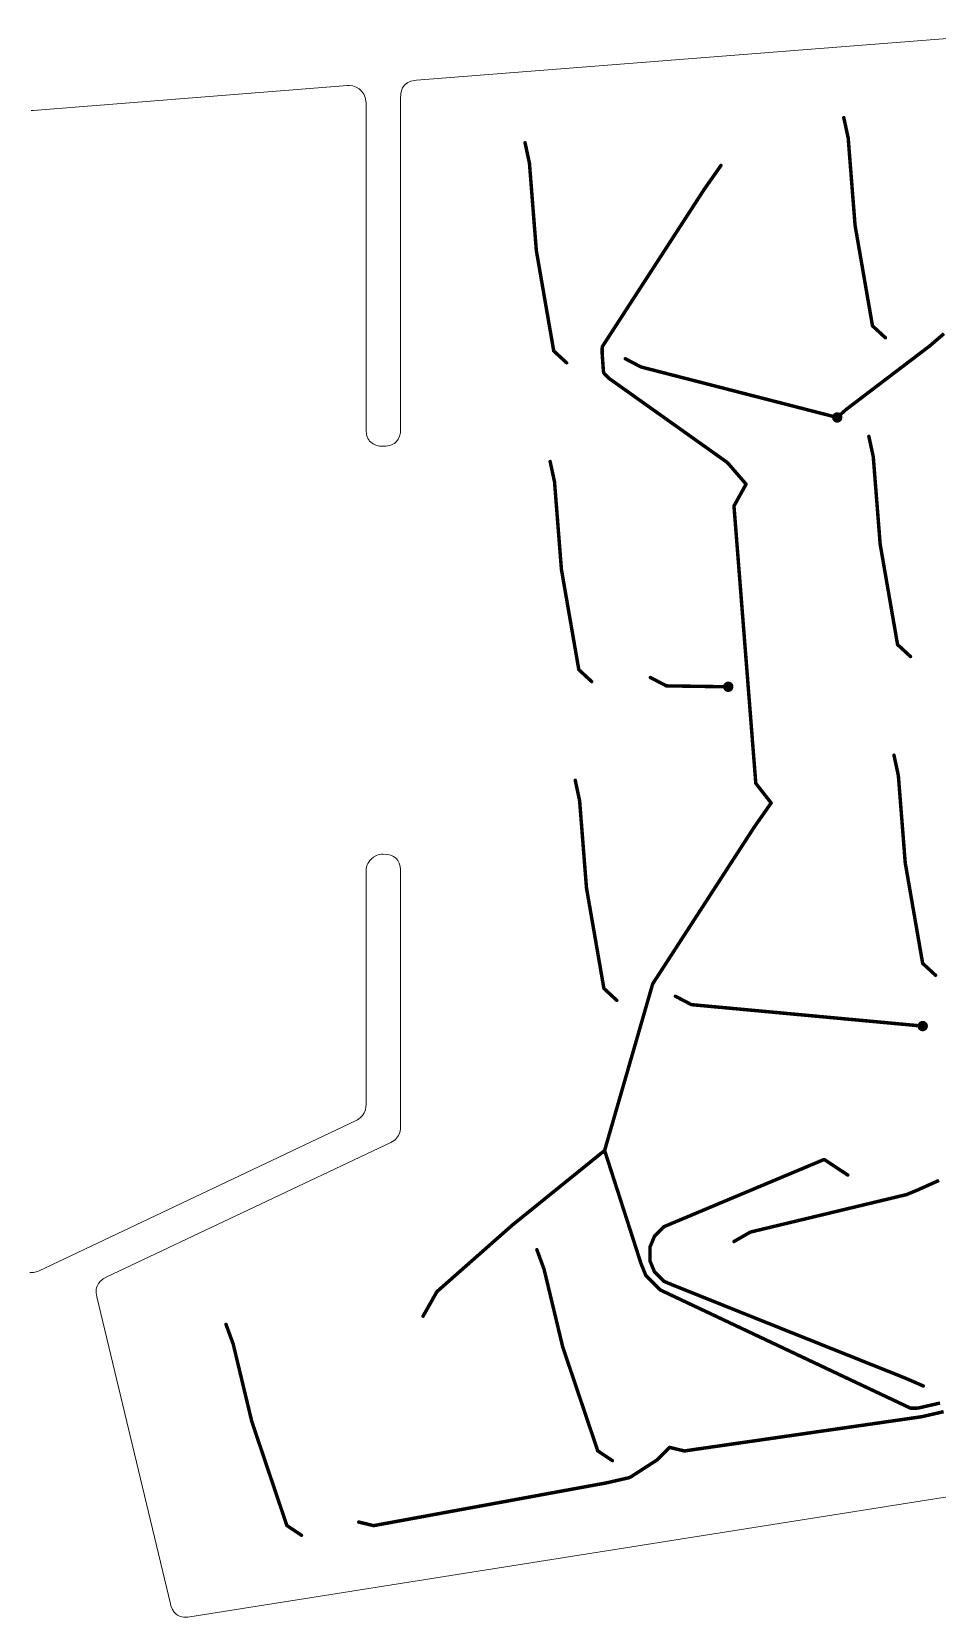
# Model space of a CAD drawing. Extents: x -174 to 104, y -43 to 63.
# Drawn here: x -35 to 17.4, y -42.8 to 48.9 of the extents above; entities that cross this region are included whole.
import ezdxf

# ---------------------------------------------------------------- set-up
doc = ezdxf.new("R2010")
doc.units = 0
doc.layers.get('0').update_dxf_attribs({"linetype": 'CONTINUOUS', "lineweight": 0})
doc.layers.add('______ _____', color=7, linetype='CONTINUOUS', lineweight=0)
doc.layers.add('B_Cu_____________', color=9, linetype='CONTINUOUS', lineweight=0)

# ---------------------------------------------------------------- blocks, each defined once
blk = doc.blocks.new('UNIT_DISC')
at = {"const_width": 0.5}
blk.add_lwpolyline([(0.25, 0, 1), (-0.25, 0, 1)], format="xyb", close=True, dxfattribs=at)

msp = doc.modelspace()

# ---------------------------------------------------------------- linework, layer by layer
at = {"layer": '______ _____'}
for points in [[(-12.7352, 46.1431), (22.8803, 48.9461)], [(-12.7352, 46.1431), (22.8803, 48.9461)], [(-13.4447, 45.8369), (-13.3848, 45.899)], [(-13.4447, 45.8369), (-13.3848, 45.899)], [(-13.3848, 45.899), (-13.2435, 46.0021)], [(-13.3848, 45.899), (-13.2435, 46.0021)], [(-13.2435, 46.0021), (-13.0686, 46.0794)], [(-13.2435, 46.0021), (-13.0686, 46.0794)], [(-13.0686, 46.0794), (-12.8532, 46.1297)], [(-13.0686, 46.0794), (-12.8532, 46.1297)], [(-12.8532, 46.1297), (-12.7352, 46.1431)], [(-12.8532, 46.1297), (-12.7352, 46.1431)], [(-34.9215, 44.3969), (-16.7351, 45.8283)], [(-34.9215, 44.3969), (-16.7351, 45.8283)], [(-16.7351, 45.8283), (-16.632, 45.8338)], [(-16.7351, 45.8283), (-16.632, 45.8338)], [(-16.632, 45.8338), (-16.4273, 45.8075)], [(-16.632, 45.8338), (-16.4273, 45.8075)], [(-16.4273, 45.8075), (-16.2324, 45.7399)], [(-16.4273, 45.8075), (-16.2324, 45.7399)], [(-16.2324, 45.7399), (-16.0554, 45.6338)], [(-16.2324, 45.7399), (-16.0554, 45.6338)], [(-16.0554, 45.6338), (-15.9038, 45.4937)], [(-16.0554, 45.6338), (-15.9038, 45.4937)], [(-15.9038, 45.4937), (-15.7842, 45.3256)], [(-15.9038, 45.4937), (-15.7842, 45.3256)], [(-15.7842, 45.3256), (-15.7015, 45.1365)], [(-15.7842, 45.3256), (-15.7015, 45.1365)], [(-15.7015, 45.1365), (-15.6592, 44.9345)], [(-15.7015, 45.1365), (-15.6592, 44.9345)], [(-13.6567, 45.1461), (-13.6517, 45.2777)], [(-13.6567, 45.1461), (-13.6517, 45.2777)], [(-13.6562, 25.9612), (-13.6567, 45.1461)], [(-13.6562, 25.9612), (-13.6567, 45.1461)], [(-13.6517, 45.2777), (-13.6367, 45.4)], [(-13.6517, 45.2777), (-13.6367, 45.4)], [(-13.6367, 45.4), (-13.6136, 45.5061)], [(-13.6367, 45.4), (-13.6136, 45.5061)], [(-13.6136, 45.5061), (-13.5818, 45.6042)], [(-13.6136, 45.5061), (-13.5818, 45.6042)], [(-13.5818, 45.6042), (-13.5434, 45.6897)], [(-13.5818, 45.6042), (-13.5434, 45.6897)], [(-13.5434, 45.6897), (-13.4971, 45.768)], [(-13.5434, 45.6897), (-13.4971, 45.768)], [(-13.4971, 45.768), (-13.4447, 45.8369)], [(-13.4971, 45.768), (-13.4447, 45.8369)], [(-35.0393, 44.3942), (-34.9607, 44.3942)], [(-35.0393, 44.3942), (-34.9607, 44.3942)], [(-34.9607, 44.3942), (-34.9215, 44.3969)], [(-34.9607, 44.3942), (-34.9215, 44.3969)], [(-15.6592, 44.9345), (-15.6566, 44.8314)], [(-15.6592, 44.9345), (-15.6566, 44.8314)], [(-15.6566, 44.8314), (-15.6562, 25.9615)], [(-15.6566, 44.8314), (-15.6562, 25.9615)], [(-15.6562, 25.9615), (-15.6511, 25.8251)], [(-15.6562, 25.9615), (-15.6511, 25.8251)], [(-15.6511, 25.8251), (-15.6361, 25.6987)], [(-15.6511, 25.8251), (-15.6361, 25.6987)], [(-15.6361, 25.6987), (-15.6131, 25.5897)], [(-15.6361, 25.6987), (-15.6131, 25.5897)], [(-13.7146, 25.5363), (-13.6695, 25.7434)], [(-13.7146, 25.5363), (-13.6695, 25.7434)], [(-13.6695, 25.7434), (-13.6562, 25.9612)], [(-13.6695, 25.7434), (-13.6562, 25.9612)], [(-15.6131, 25.5897), (-15.5814, 25.4895)], [(-15.6131, 25.5897), (-15.5814, 25.4895)], [(-15.5814, 25.4895), (-15.5435, 25.4029)], [(-15.5814, 25.4895), (-15.5435, 25.4029)], [(-15.5435, 25.4029), (-15.4978, 25.324)], [(-15.5435, 25.4029), (-15.4978, 25.324)], [(-15.4978, 25.324), (-15.4464, 25.2552)], [(-15.4978, 25.324), (-15.4464, 25.2552)], [(-15.4464, 25.2552), (-15.3877, 25.1937)], [(-15.4464, 25.2552), (-15.3877, 25.1937)], [(-15.3877, 25.1937), (-15.2503, 25.0932)], [(-15.3877, 25.1937), (-15.2503, 25.0932)], [(-15.2503, 25.0932), (-15.0813, 25.02)], [(-15.2503, 25.0932), (-15.0813, 25.02)], [(-15.0813, 25.02), (-14.8741, 24.9749)], [(-15.0813, 25.02), (-14.8741, 24.9749)], [(-14.8741, 24.9749), (-14.6561, 24.9615)], [(-14.8741, 24.9749), (-14.6561, 24.9615)], [(-14.6561, 24.9615), (-14.5197, 24.9665)], [(-14.6561, 24.9615), (-14.5197, 24.9665)], [(-14.5197, 24.9665), (-14.3933, 24.9815)], [(-14.5197, 24.9665), (-14.3933, 24.9815)], [(-14.3933, 24.9815), (-14.2844, 25.0045)], [(-14.3933, 24.9815), (-14.2844, 25.0045)], [(-14.2844, 25.0045), (-14.1841, 25.0362)], [(-14.2844, 25.0045), (-14.1841, 25.0362)], [(-14.1841, 25.0362), (-14.0975, 25.0742)], [(-14.1841, 25.0362), (-14.0975, 25.0742)], [(-14.0975, 25.0742), (-14.0186, 25.1199)], [(-14.0975, 25.0742), (-14.0186, 25.1199)], [(-14.0186, 25.1199), (-13.9498, 25.1713)], [(-14.0186, 25.1199), (-13.9498, 25.1713)], [(-13.9498, 25.1713), (-13.8883, 25.2299)], [(-13.9498, 25.1713), (-13.8883, 25.2299)], [(-13.8883, 25.2299), (-13.7878, 25.3673)], [(-13.8883, 25.2299), (-13.7878, 25.3673)], [(-13.7878, 25.3673), (-13.7146, 25.5363)], [(-13.7878, 25.3673), (-13.7146, 25.5363)], [(-15.4343, 0.9903), (-15.4959, 0.9076)], [(-15.4343, 0.9903), (-15.4959, 0.9076)], [(-15.3628, 1.0689), (-15.4343, 0.9903)], [(-15.3628, 1.0689), (-15.4343, 0.9903)], [(-15.2189, 1.19), (-15.3628, 1.0689)], [(-15.2189, 1.19), (-15.3628, 1.0689)], [(-15.0498, 1.2842), (-15.2189, 1.19)], [(-15.0498, 1.2842), (-15.2189, 1.19)], [(-14.9587, 1.3176), (-15.0498, 1.2842)], [(-14.9587, 1.3176), (-15.0498, 1.2842)], [(-14.8636, 1.3417), (-14.9587, 1.3176)], [(-14.8636, 1.3417), (-14.9587, 1.3176)], [(-14.7616, 1.3567), (-14.8636, 1.3417)], [(-14.7616, 1.3567), (-14.8636, 1.3417)], [(-14.6554, 1.3616), (-14.7616, 1.3567)], [(-14.6554, 1.3616), (-14.7616, 1.3567)], [(-14.4379, 1.3483), (-14.6554, 1.3616)], [(-14.4379, 1.3483), (-14.6554, 1.3616)], [(-14.2306, 1.3032), (-14.4379, 1.3483)], [(-14.2306, 1.3032), (-14.4379, 1.3483)], [(-14.0617, 1.2301), (-14.2306, 1.3032)], [(-14.0617, 1.2301), (-14.2306, 1.3032)], [(-13.9242, 1.1296), (-14.0617, 1.2301)], [(-13.9242, 1.1296), (-14.0617, 1.2301)], [(-13.8656, 1.0681), (-13.9242, 1.1296)], [(-13.8656, 1.0681), (-13.9242, 1.1296)], [(-13.8142, 0.9994), (-13.8656, 1.0681)], [(-13.8142, 0.9994), (-13.8656, 1.0681)], [(-13.7685, 0.9206), (-13.8142, 0.9994)], [(-13.7685, 0.9206), (-13.8142, 0.9994)], [(-13.7305, 0.8339), (-13.7685, 0.9206)], [(-13.7305, 0.8339), (-13.7685, 0.9206)], [(-15.6558, 0.3616), (-15.6561, -13.1497)], [(-15.6558, 0.3616), (-15.6561, -13.1497)], [(-15.6398, 0.549), (-15.6558, 0.3616)], [(-15.6398, 0.549), (-15.6558, 0.3616)], [(-15.5868, 0.7352), (-15.6398, 0.549)], [(-15.5868, 0.7352), (-15.6398, 0.549)], [(-15.5461, 0.8233), (-15.5868, 0.7352)], [(-15.5461, 0.8233), (-15.5868, 0.7352)], [(-15.4959, 0.9076), (-15.5461, 0.8233)], [(-15.4959, 0.9076), (-15.5461, 0.8233)], [(-13.6988, 0.7337), (-13.7305, 0.8339)], [(-13.6988, 0.7337), (-13.7305, 0.8339)], [(-13.6758, 0.6249), (-13.6988, 0.7337)], [(-13.6758, 0.6249), (-13.6988, 0.7337)], [(-13.6608, 0.4985), (-13.6758, 0.6249)], [(-13.6608, 0.4985), (-13.6758, 0.6249)], [(-13.6558, 0.3621), (-13.6608, 0.4985)], [(-13.6558, 0.3621), (-13.6608, 0.4985)], [(-13.6554, -14.4148), (-13.6558, 0.3621)], [(-13.6554, -14.4148), (-13.6558, 0.3621)], [(-15.7626, -13.6037), (-15.8632, -13.7627)], [(-15.7626, -13.6037), (-15.8632, -13.7627)], [(-15.6935, -13.4287), (-15.7626, -13.6037)], [(-15.6935, -13.4287), (-15.7626, -13.6037)], [(-15.6583, -13.2438), (-15.6935, -13.4287)], [(-15.6583, -13.2438), (-15.6935, -13.4287)], [(-15.6561, -13.1497), (-15.6583, -13.2438)], [(-15.6561, -13.1497), (-15.6583, -13.2438)], [(-16.228, -14.0533), (-34.5718, -22.7443)], [(-16.228, -14.0533), (-34.5718, -22.7443)], [(-16.1439, -14.0111), (-16.228, -14.0533)], [(-16.1439, -14.0111), (-16.228, -14.0533)], [(-15.9918, -13.9002), (-16.1439, -14.0111)], [(-15.9918, -13.9002), (-16.1439, -14.0111)], [(-15.8632, -13.7627), (-15.9918, -13.9002)], [(-15.8632, -13.7627), (-15.9918, -13.9002)], [(-13.7033, -14.7509), (-13.6629, -14.5551)], [(-13.7033, -14.7509), (-13.6629, -14.5551)], [(-13.6629, -14.5551), (-13.6554, -14.4148)], [(-13.6629, -14.5551), (-13.6554, -14.4148)], [(-30.6923, -23.1194), (-14.2272, -15.3185)], [(-30.6923, -23.1194), (-14.2272, -15.3185)], [(-14.2272, -15.3185), (-14.1252, -15.2647)], [(-14.2272, -15.3185), (-14.1252, -15.2647)], [(-14.1252, -15.2647), (-14.0333, -15.2045)], [(-14.1252, -15.2647), (-14.0333, -15.2045)], [(-14.0333, -15.2045), (-13.955, -15.1413)], [(-14.0333, -15.2045), (-13.955, -15.1413)], [(-13.955, -15.1413), (-13.8857, -15.0723)], [(-13.955, -15.1413), (-13.8857, -15.0723)], [(-13.8857, -15.0723), (-13.8271, -14.9998)], [(-13.8857, -15.0723), (-13.8271, -14.9998)], [(-13.8271, -14.9998), (-13.7772, -14.9218)], [(-13.8271, -14.9998), (-13.7772, -14.9218)], [(-13.7772, -14.9218), (-13.7033, -14.7509)], [(-13.7772, -14.9218), (-13.7033, -14.7509)], [(-34.8893, -22.8377), (-35.1107, -22.8377)], [(-34.8893, -22.8377), (-35.1107, -22.8377)], [(-34.6732, -22.7891), (-34.8893, -22.8377)], [(-34.6732, -22.7891), (-34.8893, -22.8377)], [(-34.5718, -22.7443), (-34.6732, -22.7891)], [(-34.5718, -22.7443), (-34.6732, -22.7891)], [(-31.2747, -23.9121), (-31.2657, -23.812)], [(-31.2747, -23.9121), (-31.2657, -23.812)], [(-31.2657, -23.812), (-31.2473, -23.7208)], [(-31.2657, -23.812), (-31.2473, -23.7208)], [(-31.2473, -23.7208), (-31.2196, -23.6341)], [(-31.2473, -23.7208), (-31.2196, -23.6341)], [(-31.2196, -23.6341), (-31.1833, -23.5536)], [(-31.2196, -23.6341), (-31.1833, -23.5536)], [(-31.1833, -23.5536), (-31.1379, -23.4775)], [(-31.1833, -23.5536), (-31.1379, -23.4775)], [(-31.1379, -23.4775), (-31.0195, -23.3377)], [(-31.1379, -23.4775), (-31.0195, -23.3377)], [(-31.0195, -23.3377), (-30.8598, -23.2122)], [(-31.0195, -23.3377), (-30.8598, -23.2122)], [(-30.8598, -23.2122), (-30.6923, -23.1194)], [(-30.8598, -23.2122), (-30.6923, -23.1194)], [(-31.2734, -24.0171), (-31.2747, -23.9121)], [(-31.2734, -24.0171), (-31.2747, -23.9121)], [(-31.2608, -24.1341), (-31.2734, -24.0171)], [(-31.2608, -24.1341), (-31.2734, -24.0171)], [(-31.2365, -24.2565), (-31.2608, -24.1341)], [(-31.2365, -24.2565), (-31.2608, -24.1341)], [(-26.9729, -42.0156), (-31.2365, -24.2565)], [(-26.9729, -42.0156), (-31.2365, -24.2565)], [(40.5109, -32.2602), (-25.8441, -42.7698)], [(40.5109, -32.2602), (-25.8441, -42.7698)], [(-26.9413, -42.13), (-26.9729, -42.0156)], [(-26.9413, -42.13), (-26.9729, -42.0156)], [(-26.8579, -42.3349), (-26.9413, -42.13)], [(-26.8579, -42.3349), (-26.9413, -42.13)], [(-26.7543, -42.4956), (-26.8579, -42.3349)], [(-26.7543, -42.4956), (-26.8579, -42.3349)], [(-26.6303, -42.619), (-26.7543, -42.4956)], [(-26.6303, -42.619), (-26.7543, -42.4956)], [(-26.5596, -42.6684), (-26.6303, -42.619)], [(-26.5596, -42.6684), (-26.6303, -42.619)], [(-26.4833, -42.7094), (-26.5596, -42.6684)], [(-26.4833, -42.7094), (-26.5596, -42.6684)], [(-26.3988, -42.7429), (-26.4833, -42.7094)], [(-26.3988, -42.7429), (-26.4833, -42.7094)], [(-26.3083, -42.7674), (-26.3988, -42.7429)], [(-26.3083, -42.7674), (-26.3988, -42.7429)], [(-26.2065, -42.7836), (-26.3083, -42.7674)], [(-26.2065, -42.7836), (-26.3083, -42.7674)], [(-26.098, -42.7898), (-26.2065, -42.7836)], [(-26.098, -42.7898), (-26.2065, -42.7836)], [(-25.9748, -42.7855), (-26.098, -42.7898)], [(-25.9748, -42.7855), (-26.098, -42.7898)], [(-25.8441, -42.7698), (-25.9748, -42.7855)], [(-25.8441, -42.7698), (-25.9748, -42.7855)]]:
    msp.add_lwpolyline(points, dxfattribs=at)
at = {"layer": 'B_Cu_____________', "const_width": 0.2}
for points in [[(12.2412, 42.7914), (11.9866, 43.976)], [(-6.2014, 41.3399), (-6.4564, 42.5245)], [(12.2491, 42.6917), (12.2412, 42.7914)], [(12.6395, 37.7388), (12.2491, 42.6917)], [(-6.1935, 41.2402), (-6.2014, 41.3399)], [(-5.8034, 36.2873), (-6.1935, 41.2402)], [(4.8817, 41.21), (3.9465, 39.8778)], [(3.9422, 39.8734), (-1.9305, 30.8098)], [(3.9465, 39.8778), (3.9422, 39.8734)], [(13.6453, 31.938), (12.6395, 37.7388)], [(-4.7977, 30.4865), (-5.8034, 36.2873)], [(13.6453, 31.9313), (13.6453, 31.938)], [(14.3933, 31.2404), (13.6453, 31.9313)], [(17.7851, 31.4776), (16.977, 30.7828)], [(-4.7977, 30.4798), (-4.7977, 30.4865)], [(-4.0497, 29.7889), (-4.7977, 30.4798)], [(-1.9791, 30.7248), (-1.9916, 30.6277)], [(-1.9916, 30.6277), (-1.9916, 30.2963)], [(-1.9916, 30.2963), (-1.9288, 29.3986)], [(-1.9305, 30.8098), (-1.9791, 30.7248)], [(16.9671, 30.773), (12.1789, 27.1329)], [(16.977, 30.7828), (16.9671, 30.773)], [(-1.9288, 29.3986), (-1.9218, 29.2988)], [(-1.9218, 29.2988), (-1.9089, 29.2515)], [(-0.6579, 30.0261), (0.2695, 29.5416)], [(0.2695, 29.5416), (0.2834, 29.5416)], [(0.2834, 29.5416), (11.6083, 26.6283)], [(-1.9089, 29.2515), (-1.896, 29.2043)], [(-1.896, 29.2043), (-1.836, 29.1269)], [(-1.836, 29.1269), (-1.6017, 28.8926)], [(-1.6017, 28.8926), (5.239, 24.0279)], [(12.1019, 27.0723), (11.6083, 26.6283)], [(12.1789, 27.1329), (12.1019, 27.0723)], [(13.6927, 24.3485), (13.4381, 25.5331)], [(-4.7499, 22.897), (-5.0049, 24.0816)], [(5.239, 24.0279), (5.2868, 23.9802)], [(5.2868, 23.9802), (6.3332, 22.7671)], [(13.7006, 24.2488), (13.6927, 24.3485)], [(14.091, 19.2959), (13.7006, 24.2488)], [(-4.742, 22.7973), (-4.7499, 22.897)], [(-4.3519, 17.8444), (-4.742, 22.7973)], [(5.6322, 21.5072), (6.3332, 22.7671)], [(5.6401, 21.4075), (5.6322, 21.5072)], [(6.8851, 5.5918), (5.6401, 21.4075)], [(15.0968, 13.495), (14.091, 19.2959)], [(-3.3462, 12.0435), (-4.3519, 17.8444)], [(15.0968, 13.4883), (15.0968, 13.495)], [(15.8448, 12.7974), (15.0968, 13.4883)], [(-3.3462, 12.0368), (-3.3462, 12.0435)], [(-2.5982, 11.3459), (-3.3462, 12.0368)], [(0.7936, 11.5831), (1.721, 11.0986)], [(1.721, 11.0986), (5.3017, 11.0461)], [(15.1442, 5.9055), (14.8896, 7.0901)], [(-3.2984, 4.454), (-3.5534, 5.6386)], [(6.8877, 5.5585), (6.8851, 5.5918)], [(6.8956, 5.4588), (6.8877, 5.5585)], [(7.7847, 4.3241), (6.8956, 5.4588)], [(15.1521, 5.8058), (15.1442, 5.9055)], [(15.5425, 0.8529), (15.1521, 5.8058)], [(-3.2905, 4.3543), (-3.2984, 4.454)], [(-2.9004, -0.5986), (-3.2905, 4.3543)], [(7.7847, 4.3241), (6.8495, 2.9919)], [(6.8452, 2.9875), (0.9725, -6.0761)], [(6.8495, 2.9919), (6.8452, 2.9875)], [(16.5483, -4.9479), (15.5425, 0.8529)], [(-1.8947, -6.3994), (-2.9004, -0.5986)], [(16.5483, -4.9546), (16.5483, -4.9479)], [(17.2963, -5.6455), (16.5483, -4.9546)], [(-1.8947, -6.4061), (-1.8947, -6.3994)], [(-1.1467, -7.097), (-1.8947, -6.4061)], [(0.9239, -6.1611), (-1.8521, -15.7824)], [(0.9725, -6.0761), (0.9239, -6.1611)], [(2.2451, -6.8598), (3.1725, -7.3442)], [(3.1725, -7.3442), (16.5528, -8.5844)], [(-7.2042, -20.1102), (-1.8521, -15.7824)], [(0.2685, -22.3693), (-1.8521, -15.7824)], [(1.5861, -20.1884), (10.8308, -16.3094)], [(10.8308, -16.3094), (10.8668, -16.3094)], [(10.8668, -16.3094), (12.2181, -17.2055)], [(16.2654, -18.0659), (17.4966, -17.5127)], [(6.6802, -20.479), (15.6222, -18.3323)], [(15.6222, -18.3323), (15.8521, -18.2371)], [(15.8521, -18.2371), (16.2654, -18.0659)], [(-11.5411, -23.9387), (-7.2042, -20.1102)], [(1.0938, -20.6807), (1.5861, -20.1884)], [(0.7783, -21.359), (1.0349, -20.7396)], [(1.0349, -20.7396), (1.0938, -20.6807)], [(5.6333, -21.0488), (6.583, -20.5023)], [(6.583, -20.5023), (6.6802, -20.479)], [(-5.3539, -22.6594), (-5.7708, -21.5242)], [(0.7685, -21.3828), (0.7783, -21.359)], [(0.7685, -22.079), (0.7685, -21.3828)], [(0.7685, -22.1622), (0.7685, -22.079)], [(-5.3306, -22.7566), (-5.3539, -22.6594)], [(-4.2795, -27.1361), (-5.3306, -22.7566)], [(0.5349, -23.0125), (0.2685, -22.3693)], [(1.0272, -23.5048), (0.5349, -23.0125)], [(1.0349, -22.8054), (0.7685, -22.1622)], [(1.5272, -23.2977), (1.0349, -22.8054)], [(-11.5583, -23.9557), (-11.5411, -23.9387)], [(1.379, -23.8566), (1.0272, -23.5048)], [(15.768, -30.654), (1.379, -23.8566)], [(1.5861, -23.3566), (1.5272, -23.2977)], [(2.2055, -23.6132), (1.5861, -23.3566)], [(2.2293, -23.623), (2.2055, -23.6132)], [(15.61, -28.9796), (2.2293, -23.623)], [(-12.3555, -25.3676), (-11.5583, -23.9557)], [(-23.3427, -26.9782), (-23.7596, -25.843)], [(-23.3194, -27.0754), (-23.3427, -26.9782)], [(-22.2683, -31.4549), (-23.3194, -27.0754)], [(-2.2493, -33.1599), (-4.2795, -27.1361)], [(15.6115, -28.9796), (15.61, -28.9796)], [(16.5875, -29.4078), (15.6115, -28.9796)], [(16.4959, -31.1858), (2.8794, -33.1487)], [(15.8595, -30.6887), (15.768, -30.654)], [(16.1909, -30.6887), (15.8595, -30.6887)], [(16.2888, -30.6858), (16.1909, -30.6887)], [(17.5555, -30.3933), (16.2888, -30.6858)], [(17.7626, -30.8933), (16.4959, -31.1858)], [(-20.2382, -37.4787), (-22.2683, -31.4549)], [(1.9115, -32.9617), (1.1662, -33.6962)], [(2.782, -33.1712), (1.9115, -32.9617)], [(-2.2482, -33.1611), (-2.2493, -33.1599)], [(-1.4013, -33.7265), (-2.2482, -33.1611)], [(1.165, -33.6973), (-0.3441, -34.6717)], [(1.1662, -33.6962), (1.165, -33.6973)], [(2.8794, -33.1487), (2.782, -33.1712)], [(-0.5307, -34.7345), (-1.7, -35.0045)], [(-0.4333, -34.712), (-0.5307, -34.7345)], [(-0.3441, -34.6717), (-0.4333, -34.712)], [(-1.7, -35.0045), (-15.1095, -37.4675)], [(-20.2371, -37.4799), (-20.2382, -37.4787)], [(-19.3902, -38.0453), (-20.2371, -37.4799)], [(-15.2069, -37.49), (-16.0774, -37.2805)], [(-15.1095, -37.4675), (-15.2069, -37.49)]]:
    msp.add_lwpolyline(points, dxfattribs=at)

# ---------------------------------------------------------------- block references
at = {"layer": '______ _____', "xscale": 0.0001, "yscale": 0.0001}
for p in [(-13.3848, 45.899), (-13.3848, 45.899), (-13.3848, 45.899), (-13.2435, 46.0021), (-13.2435, 46.0021), (-13.2435, 46.0021), (-13.0686, 46.0794), (-13.0686, 46.0794), (-13.0686, 46.0794), (-12.8532, 46.1297), (-12.8532, 46.1297), (-12.8532, 46.1297), (-12.7352, 46.1431), (-12.7352, 46.1431), (-12.7352, 46.1431), (-16.7351, 45.8283), (-16.7351, 45.8283), (-16.7351, 45.8283), (-16.632, 45.8338), (-16.632, 45.8338), (-16.632, 45.8338), (-16.4273, 45.8075), (-16.4273, 45.8075), (-16.4273, 45.8075), (-16.2324, 45.7399), (-16.2324, 45.7399), (-16.2324, 45.7399), (-16.0554, 45.6338), (-16.0554, 45.6338), (-16.0554, 45.6338), (-15.9038, 45.4937), (-15.9038, 45.4937), (-15.9038, 45.4937), (-15.7842, 45.3256), (-15.7842, 45.3256), (-15.7842, 45.3256), (-15.7015, 45.1365), (-15.7015, 45.1365), (-15.7015, 45.1365), (-13.6567, 45.1461), (-13.6567, 45.1461), (-13.6567, 45.1461), (-13.6517, 45.2777), (-13.6517, 45.2777), (-13.6517, 45.2777), (-13.6367, 45.4), (-13.6367, 45.4), (-13.6367, 45.4), (-13.6136, 45.5061), (-13.6136, 45.5061), (-13.6136, 45.5061), (-13.5818, 45.6042), (-13.5818, 45.6042), (-13.5818, 45.6042), (-13.5434, 45.6897), (-13.5434, 45.6897), (-13.5434, 45.6897), (-13.4971, 45.768), (-13.4971, 45.768), (-13.4971, 45.768), (-13.4447, 45.8369), (-13.4447, 45.8369), (-13.4447, 45.8369), (-34.9607, 44.3942), (-34.9607, 44.3942), (-34.9607, 44.3942), (-34.9215, 44.3969), (-34.9215, 44.3969), (-34.9215, 44.3969), (-15.6592, 44.9345), (-15.6592, 44.9345), (-15.6592, 44.9345), (-15.6566, 44.8314), (-15.6566, 44.8314), (-15.6566, 44.8314), (-15.6562, 25.9615), (-15.6562, 25.9615), (-15.6562, 25.9615), (-15.6511, 25.8251), (-15.6511, 25.8251), (-15.6511, 25.8251), (-15.6361, 25.6987), (-15.6361, 25.6987), (-15.6361, 25.6987), (-13.6695, 25.7434), (-13.6695, 25.7434), (-13.6695, 25.7434), (-13.6562, 25.9612), (-13.6562, 25.9612), (-13.6562, 25.9612), (-15.6131, 25.5897), (-15.6131, 25.5897), (-15.6131, 25.5897), (-15.5814, 25.4895), (-15.5814, 25.4895), (-15.5814, 25.4895), (-15.5435, 25.4029), (-15.5435, 25.4029), (-15.5435, 25.4029), (-15.4978, 25.324), (-15.4978, 25.324), (-15.4978, 25.324), (-15.4464, 25.2552), (-15.4464, 25.2552), (-15.4464, 25.2552), (-15.3877, 25.1937), (-15.3877, 25.1937), (-15.3877, 25.1937), (-15.2503, 25.0932), (-15.2503, 25.0932), (-15.2503, 25.0932), (-15.0813, 25.02), (-15.0813, 25.02), (-15.0813, 25.02), (-14.8741, 24.9749), (-14.8741, 24.9749), (-14.8741, 24.9749), (-14.6561, 24.9615), (-14.6561, 24.9615), (-14.6561, 24.9615), (-14.5197, 24.9665), (-14.5197, 24.9665), (-14.5197, 24.9665), (-14.3933, 24.9815), (-14.3933, 24.9815), (-14.3933, 24.9815), (-14.2844, 25.0045), (-14.2844, 25.0045), (-14.2844, 25.0045), (-14.1841, 25.0362), (-14.1841, 25.0362), (-14.1841, 25.0362), (-14.0975, 25.0742), (-14.0975, 25.0742), (-14.0975, 25.0742), (-14.0186, 25.1199), (-14.0186, 25.1199), (-14.0186, 25.1199), (-13.9498, 25.1713), (-13.9498, 25.1713), (-13.9498, 25.1713), (-13.8883, 25.2299), (-13.8883, 25.2299), (-13.8883, 25.2299), (-13.7878, 25.3673), (-13.7878, 25.3673), (-13.7878, 25.3673), (-13.7146, 25.5363), (-13.7146, 25.5363), (-13.7146, 25.5363), (-15.4343, 0.9903), (-15.4343, 0.9903), (-15.4343, 0.9903), (-15.3628, 1.0689), (-15.3628, 1.0689), (-15.3628, 1.0689), (-15.2189, 1.19), (-15.2189, 1.19), (-15.2189, 1.19), (-15.0498, 1.2842), (-15.0498, 1.2842), (-15.0498, 1.2842), (-14.9587, 1.3176), (-14.9587, 1.3176), (-14.9587, 1.3176), (-14.8636, 1.3417), (-14.8636, 1.3417), (-14.8636, 1.3417), (-14.7616, 1.3567), (-14.7616, 1.3567), (-14.7616, 1.3567), (-14.6554, 1.3616), (-14.6554, 1.3616), (-14.6554, 1.3616), (-14.4379, 1.3483), (-14.4379, 1.3483), (-14.4379, 1.3483), (-14.2306, 1.3032), (-14.2306, 1.3032), (-14.2306, 1.3032), (-14.0617, 1.2301), (-14.0617, 1.2301), (-14.0617, 1.2301), (-13.9242, 1.1296), (-13.9242, 1.1296), (-13.9242, 1.1296), (-13.8656, 1.0681), (-13.8656, 1.0681), (-13.8656, 1.0681), (-13.8142, 0.9994), (-13.8142, 0.9994), (-13.8142, 0.9994), (-13.7685, 0.9206), (-13.7685, 0.9206), (-13.7685, 0.9206), (-15.6558, 0.3616), (-15.6558, 0.3616), (-15.6558, 0.3616), (-15.6398, 0.549), (-15.6398, 0.549), (-15.6398, 0.549), (-15.5868, 0.7352), (-15.5868, 0.7352), (-15.5868, 0.7352), (-15.5461, 0.8233), (-15.5461, 0.8233), (-15.5461, 0.8233), (-15.4959, 0.9076), (-15.4959, 0.9076), (-15.4959, 0.9076), (-13.7305, 0.8339), (-13.7305, 0.8339), (-13.7305, 0.8339), (-13.6988, 0.7337), (-13.6988, 0.7337), (-13.6988, 0.7337), (-13.6758, 0.6249), (-13.6758, 0.6249), (-13.6758, 0.6249), (-13.6608, 0.4985), (-13.6608, 0.4985), (-13.6608, 0.4985), (-13.6558, 0.3621), (-13.6558, 0.3621), (-13.6558, 0.3621), (-15.7626, -13.6037), (-15.7626, -13.6037), (-15.7626, -13.6037), (-15.6935, -13.4287), (-15.6935, -13.4287), (-15.6935, -13.4287), (-15.6583, -13.2438), (-15.6583, -13.2438), (-15.6583, -13.2438), (-15.6561, -13.1497), (-15.6561, -13.1497), (-15.6561, -13.1497), (-16.228, -14.0533), (-16.228, -14.0533), (-16.228, -14.0533), (-16.1439, -14.0111), (-16.1439, -14.0111), (-16.1439, -14.0111), (-15.9918, -13.9002), (-15.9918, -13.9002), (-15.9918, -13.9002), (-15.8632, -13.7627), (-15.8632, -13.7627), (-15.8632, -13.7627), (-13.6629, -14.5551), (-13.6629, -14.5551), (-13.6629, -14.5551), (-13.6554, -14.4148), (-13.6554, -14.4148), (-13.6554, -14.4148), (-14.2272, -15.3185), (-14.2272, -15.3185), (-14.2272, -15.3185), (-14.1252, -15.2647), (-14.1252, -15.2647), (-14.1252, -15.2647), (-14.0333, -15.2045), (-14.0333, -15.2045), (-14.0333, -15.2045), (-13.955, -15.1413), (-13.955, -15.1413), (-13.955, -15.1413), (-13.8857, -15.0723), (-13.8857, -15.0723), (-13.8857, -15.0723), (-13.8271, -14.9998), (-13.8271, -14.9998), (-13.8271, -14.9998), (-13.7772, -14.9218), (-13.7772, -14.9218), (-13.7772, -14.9218), (-13.7033, -14.7509), (-13.7033, -14.7509), (-13.7033, -14.7509), (-34.8893, -22.8377), (-34.8893, -22.8377), (-34.8893, -22.8377), (-34.6732, -22.7891), (-34.6732, -22.7891), (-34.6732, -22.7891), (-34.5718, -22.7443), (-34.5718, -22.7443), (-34.5718, -22.7443), (-31.2657, -23.812), (-31.2657, -23.812), (-31.2657, -23.812), (-31.2473, -23.7208), (-31.2473, -23.7208), (-31.2473, -23.7208), (-31.2196, -23.6341), (-31.2196, -23.6341), (-31.2196, -23.6341), (-31.1833, -23.5536), (-31.1833, -23.5536), (-31.1833, -23.5536), (-31.1379, -23.4775), (-31.1379, -23.4775), (-31.1379, -23.4775), (-31.0195, -23.3377), (-31.0195, -23.3377), (-31.0195, -23.3377), (-30.8598, -23.2122), (-30.8598, -23.2122), (-30.8598, -23.2122), (-30.6923, -23.1194), (-30.6923, -23.1194), (-30.6923, -23.1194), (-31.2747, -23.9121), (-31.2747, -23.9121), (-31.2747, -23.9121), (-31.2734, -24.0171), (-31.2734, -24.0171), (-31.2734, -24.0171), (-31.2608, -24.1341), (-31.2608, -24.1341), (-31.2608, -24.1341), (-31.2365, -24.2565), (-31.2365, -24.2565), (-31.2365, -24.2565), (-26.9729, -42.0156), (-26.9729, -42.0156), (-26.9729, -42.0156), (-26.9413, -42.13), (-26.9413, -42.13), (-26.9413, -42.13), (-26.8579, -42.3349), (-26.8579, -42.3349), (-26.8579, -42.3349), (-26.7543, -42.4956), (-26.7543, -42.4956), (-26.7543, -42.4956), (-26.6303, -42.619), (-26.6303, -42.619), (-26.6303, -42.619), (-26.5596, -42.6684), (-26.5596, -42.6684), (-26.5596, -42.6684), (-26.4833, -42.7094), (-26.4833, -42.7094), (-26.4833, -42.7094), (-26.3988, -42.7429), (-26.3988, -42.7429), (-26.3988, -42.7429), (-26.3083, -42.7674), (-26.3083, -42.7674), (-26.3083, -42.7674), (-26.2065, -42.7836), (-26.2065, -42.7836), (-26.2065, -42.7836), (-26.098, -42.7898), (-26.098, -42.7898), (-26.098, -42.7898), (-25.9748, -42.7855), (-25.9748, -42.7855), (-25.9748, -42.7855), (-25.8441, -42.7698), (-25.8441, -42.7698), (-25.8441, -42.7698)]:
    msp.add_blockref('UNIT_DISC', p, dxfattribs=at)
at = {"layer": 'B_Cu_____________'}
for p, xscale, yscale in [((11.9866, 43.976), 0.2, 0.2), ((-6.4564, 42.5245), 0.2, 0.2), ((12.2412, 42.7914), 0.2, 0.2), ((12.2412, 42.7914), 0.2, 0.2), ((12.2491, 42.6917), 0.2, 0.2), ((12.2491, 42.6917), 0.2, 0.2), ((-6.2014, 41.3399), 0.2, 0.2), ((-6.2014, 41.3399), 0.2, 0.2), ((-6.1935, 41.2402), 0.2, 0.2), ((-6.1935, 41.2402), 0.2, 0.2), ((4.8817, 41.21), 0.2, 0.2), ((3.9422, 39.8734), 0.2, 0.2), ((3.9422, 39.8734), 0.2, 0.2), ((3.9465, 39.8778), 0.2, 0.2), ((3.9465, 39.8778), 0.2, 0.2), ((12.6395, 37.7388), 0.2, 0.2), ((12.6395, 37.7388), 0.2, 0.2), ((-5.8034, 36.2873), 0.2, 0.2), ((-5.8034, 36.2873), 0.2, 0.2), ((13.6453, 31.938), 0.2, 0.2), ((13.6453, 31.938), 0.2, 0.2), ((13.6453, 31.9313), 0.2, 0.2), ((13.6453, 31.9313), 0.2, 0.2), ((14.3933, 31.2404), 0.2, 0.2), ((-4.7977, 30.4865), 0.2, 0.2), ((-4.7977, 30.4865), 0.2, 0.2), ((-4.7977, 30.4798), 0.2, 0.2), ((-4.7977, 30.4798), 0.2, 0.2), ((-1.9916, 30.6277), 0.2, 0.2), ((-1.9916, 30.6277), 0.2, 0.2), ((-1.9916, 30.2963), 0.2, 0.2), ((-1.9916, 30.2963), 0.2, 0.2), ((-1.9791, 30.7248), 0.2, 0.2), ((-1.9791, 30.7248), 0.2, 0.2), ((-1.9305, 30.8098), 0.2, 0.2), ((-1.9305, 30.8098), 0.2, 0.2), ((16.9671, 30.773), 0.2, 0.2), ((16.9671, 30.773), 0.2, 0.2), ((16.977, 30.7828), 0.2, 0.2), ((16.977, 30.7828), 0.2, 0.2), ((-4.0497, 29.7889), 0.2, 0.2), ((-1.9288, 29.3986), 0.2, 0.2), ((-1.9288, 29.3986), 0.2, 0.2), ((-1.9218, 29.2988), 0.2, 0.2), ((-1.9218, 29.2988), 0.2, 0.2), ((-0.6579, 30.0261), 0.2, 0.2), ((0.2695, 29.5416), 0.2, 0.2), ((0.2695, 29.5416), 0.2, 0.2), ((0.2834, 29.5416), 0.2, 0.2), ((0.2834, 29.5416), 0.2, 0.2), ((-1.9089, 29.2515), 0.2, 0.2), ((-1.9089, 29.2515), 0.2, 0.2), ((-1.896, 29.2043), 0.2, 0.2), ((-1.896, 29.2043), 0.2, 0.2), ((-1.836, 29.1269), 0.2, 0.2), ((-1.836, 29.1269), 0.2, 0.2), ((-1.6017, 28.8926), 0.2, 0.2), ((-1.6017, 28.8926), 0.2, 0.2), ((11.6083, 26.6283), 0.6, 0.6), ((11.6083, 26.6283), 0.2, 0.2), ((11.6083, 26.6283), 0.2, 0.2), ((12.1019, 27.0723), 0.2, 0.2), ((12.1019, 27.0723), 0.2, 0.2), ((12.1789, 27.1329), 0.2, 0.2), ((12.1789, 27.1329), 0.2, 0.2), ((13.4381, 25.5331), 0.2, 0.2), ((-5.0049, 24.0816), 0.2, 0.2), ((5.239, 24.0279), 0.2, 0.2), ((5.239, 24.0279), 0.2, 0.2), ((5.2868, 23.9802), 0.2, 0.2), ((5.2868, 23.9802), 0.2, 0.2), ((13.6927, 24.3485), 0.2, 0.2), ((13.6927, 24.3485), 0.2, 0.2), ((13.7006, 24.2488), 0.2, 0.2), ((13.7006, 24.2488), 0.2, 0.2), ((-4.7499, 22.897), 0.2, 0.2), ((-4.7499, 22.897), 0.2, 0.2), ((-4.742, 22.7973), 0.2, 0.2), ((-4.742, 22.7973), 0.2, 0.2), ((6.3332, 22.7671), 0.2, 0.2), ((6.3332, 22.7671), 0.2, 0.2), ((5.6322, 21.5072), 0.2, 0.2), ((5.6322, 21.5072), 0.2, 0.2), ((5.6401, 21.4075), 0.2, 0.2), ((5.6401, 21.4075), 0.2, 0.2), ((14.091, 19.2959), 0.2, 0.2), ((14.091, 19.2959), 0.2, 0.2), ((-4.3519, 17.8444), 0.2, 0.2), ((-4.3519, 17.8444), 0.2, 0.2), ((15.0968, 13.495), 0.2, 0.2), ((15.0968, 13.495), 0.2, 0.2), ((15.0968, 13.4883), 0.2, 0.2), ((15.0968, 13.4883), 0.2, 0.2), ((15.8448, 12.7974), 0.2, 0.2), ((-3.3462, 12.0435), 0.2, 0.2), ((-3.3462, 12.0435), 0.2, 0.2), ((-3.3462, 12.0368), 0.2, 0.2), ((-3.3462, 12.0368), 0.2, 0.2), ((-2.5982, 11.3459), 0.2, 0.2), ((0.7936, 11.5831), 0.2, 0.2), ((1.721, 11.0986), 0.2, 0.2), ((1.721, 11.0986), 0.2, 0.2), ((5.3017, 11.0461), 0.6, 0.6), ((5.3017, 11.0461), 0.2, 0.2), ((14.8896, 7.0901), 0.2, 0.2), ((-3.5534, 5.6386), 0.2, 0.2), ((6.8851, 5.5918), 0.2, 0.2), ((6.8851, 5.5918), 0.2, 0.2), ((6.8877, 5.5585), 0.2, 0.2), ((6.8877, 5.5585), 0.2, 0.2), ((6.8956, 5.4588), 0.2, 0.2), ((6.8956, 5.4588), 0.2, 0.2), ((15.1442, 5.9055), 0.2, 0.2), ((15.1442, 5.9055), 0.2, 0.2), ((15.1521, 5.8058), 0.2, 0.2), ((15.1521, 5.8058), 0.2, 0.2), ((-3.2984, 4.454), 0.2, 0.2), ((-3.2984, 4.454), 0.2, 0.2), ((-3.2905, 4.3543), 0.2, 0.2), ((-3.2905, 4.3543), 0.2, 0.2), ((7.7847, 4.3241), 0.2, 0.2), ((7.7847, 4.3241), 0.2, 0.2), ((6.8452, 2.9875), 0.2, 0.2), ((6.8452, 2.9875), 0.2, 0.2), ((6.8495, 2.9919), 0.2, 0.2), ((6.8495, 2.9919), 0.2, 0.2), ((15.5425, 0.8529), 0.2, 0.2), ((15.5425, 0.8529), 0.2, 0.2), ((-2.9004, -0.5986), 0.2, 0.2), ((-2.9004, -0.5986), 0.2, 0.2), ((16.5483, -4.9479), 0.2, 0.2), ((16.5483, -4.9479), 0.2, 0.2), ((16.5483, -4.9546), 0.2, 0.2), ((16.5483, -4.9546), 0.2, 0.2), ((-1.8947, -6.3994), 0.2, 0.2), ((-1.8947, -6.3994), 0.2, 0.2), ((-1.8947, -6.4061), 0.2, 0.2), ((-1.8947, -6.4061), 0.2, 0.2), ((0.9239, -6.1611), 0.2, 0.2), ((0.9239, -6.1611), 0.2, 0.2), ((0.9725, -6.0761), 0.2, 0.2), ((0.9725, -6.0761), 0.2, 0.2), ((17.2963, -5.6455), 0.2, 0.2), ((-1.1467, -7.097), 0.2, 0.2), ((2.2451, -6.8598), 0.2, 0.2), ((3.1725, -7.3442), 0.2, 0.2), ((3.1725, -7.3442), 0.2, 0.2), ((16.5528, -8.5844), 0.6, 0.6), ((16.5528, -8.5844), 0.2, 0.2), ((-1.8521, -15.7824), 0.2, 0.2), ((-1.8521, -15.7824), 0.2, 0.2), ((-1.8521, -15.7824), 0.2, 0.2), ((10.8308, -16.3094), 0.2, 0.2), ((10.8308, -16.3094), 0.2, 0.2), ((10.8668, -16.3094), 0.2, 0.2), ((10.8668, -16.3094), 0.2, 0.2), ((12.2181, -17.2055), 0.2, 0.2), ((15.6222, -18.3323), 0.2, 0.2), ((15.6222, -18.3323), 0.2, 0.2), ((15.8521, -18.2371), 0.2, 0.2), ((15.8521, -18.2371), 0.2, 0.2), ((16.2654, -18.0659), 0.2, 0.2), ((16.2654, -18.0659), 0.2, 0.2), ((-7.2042, -20.1102), 0.2, 0.2), ((-7.2042, -20.1102), 0.2, 0.2), ((1.5861, -20.1884), 0.2, 0.2), ((1.5861, -20.1884), 0.2, 0.2), ((1.0349, -20.7396), 0.2, 0.2), ((1.0349, -20.7396), 0.2, 0.2), ((1.0938, -20.6807), 0.2, 0.2), ((1.0938, -20.6807), 0.2, 0.2), ((5.6333, -21.0488), 0.2, 0.2), ((6.583, -20.5023), 0.2, 0.2), ((6.583, -20.5023), 0.2, 0.2), ((6.6802, -20.479), 0.2, 0.2), ((6.6802, -20.479), 0.2, 0.2), ((-5.7708, -21.5242), 0.2, 0.2), ((0.7685, -21.3828), 0.2, 0.2), ((0.7685, -21.3828), 0.2, 0.2), ((0.7685, -22.079), 0.2, 0.2), ((0.7685, -22.079), 0.2, 0.2), ((0.7783, -21.359), 0.2, 0.2), ((0.7783, -21.359), 0.2, 0.2), ((-5.3539, -22.6594), 0.2, 0.2), ((-5.3539, -22.6594), 0.2, 0.2), ((-5.3306, -22.7566), 0.2, 0.2), ((-5.3306, -22.7566), 0.2, 0.2), ((0.2685, -22.3693), 0.2, 0.2), ((0.2685, -22.3693), 0.2, 0.2), ((0.5349, -23.0125), 0.2, 0.2), ((0.5349, -23.0125), 0.2, 0.2), ((0.7685, -22.1622), 0.2, 0.2), ((0.7685, -22.1622), 0.2, 0.2), ((1.0349, -22.8054), 0.2, 0.2), ((1.0349, -22.8054), 0.2, 0.2), ((-11.5411, -23.9387), 0.2, 0.2), ((-11.5411, -23.9387), 0.2, 0.2), ((1.0272, -23.5048), 0.2, 0.2), ((1.0272, -23.5048), 0.2, 0.2), ((1.379, -23.8566), 0.2, 0.2), ((1.379, -23.8566), 0.2, 0.2), ((1.5272, -23.2977), 0.2, 0.2), ((1.5272, -23.2977), 0.2, 0.2), ((1.5861, -23.3566), 0.2, 0.2), ((1.5861, -23.3566), 0.2, 0.2), ((2.2055, -23.6132), 0.2, 0.2), ((2.2055, -23.6132), 0.2, 0.2), ((2.2293, -23.623), 0.2, 0.2), ((2.2293, -23.623), 0.2, 0.2), ((-11.5583, -23.9557), 0.2, 0.2), ((-11.5583, -23.9557), 0.2, 0.2), ((-12.3555, -25.3676), 0.2, 0.2), ((-23.7596, -25.843), 0.2, 0.2), ((-23.3427, -26.9782), 0.2, 0.2), ((-23.3427, -26.9782), 0.2, 0.2), ((-23.3194, -27.0754), 0.2, 0.2), ((-23.3194, -27.0754), 0.2, 0.2), ((-4.2795, -27.1361), 0.2, 0.2), ((-4.2795, -27.1361), 0.2, 0.2), ((15.61, -28.9796), 0.2, 0.2), ((15.61, -28.9796), 0.2, 0.2), ((15.6115, -28.9796), 0.2, 0.2), ((15.6115, -28.9796), 0.2, 0.2), ((16.5875, -29.4078), 0.2, 0.2), ((15.768, -30.654), 0.2, 0.2), ((15.768, -30.654), 0.2, 0.2), ((15.8595, -30.6887), 0.2, 0.2), ((15.8595, -30.6887), 0.2, 0.2), ((16.1909, -30.6887), 0.2, 0.2), ((16.1909, -30.6887), 0.2, 0.2), ((16.2888, -30.6858), 0.2, 0.2), ((16.2888, -30.6858), 0.2, 0.2), ((16.4959, -31.1858), 0.2, 0.2), ((16.4959, -31.1858), 0.2, 0.2), ((-22.2683, -31.4549), 0.2, 0.2), ((-22.2683, -31.4549), 0.2, 0.2), ((1.9115, -32.9617), 0.2, 0.2), ((1.9115, -32.9617), 0.2, 0.2), ((-2.2493, -33.1599), 0.2, 0.2), ((-2.2493, -33.1599), 0.2, 0.2), ((-2.2482, -33.1611), 0.2, 0.2), ((-2.2482, -33.1611), 0.2, 0.2), ((-1.4013, -33.7265), 0.2, 0.2), ((1.165, -33.6973), 0.2, 0.2), ((1.165, -33.6973), 0.2, 0.2), ((1.1662, -33.6962), 0.2, 0.2), ((1.1662, -33.6962), 0.2, 0.2), ((2.782, -33.1712), 0.2, 0.2), ((2.782, -33.1712), 0.2, 0.2), ((2.8794, -33.1487), 0.2, 0.2), ((2.8794, -33.1487), 0.2, 0.2), ((-0.5307, -34.7345), 0.2, 0.2), ((-0.5307, -34.7345), 0.2, 0.2), ((-0.4333, -34.712), 0.2, 0.2), ((-0.4333, -34.712), 0.2, 0.2), ((-0.3441, -34.6717), 0.2, 0.2), ((-0.3441, -34.6717), 0.2, 0.2), ((-1.7, -35.0045), 0.2, 0.2), ((-1.7, -35.0045), 0.2, 0.2), ((-20.2382, -37.4787), 0.2, 0.2), ((-20.2382, -37.4787), 0.2, 0.2), ((-20.2371, -37.4799), 0.2, 0.2), ((-20.2371, -37.4799), 0.2, 0.2), ((-16.0774, -37.2805), 0.2, 0.2), ((-15.2069, -37.49), 0.2, 0.2), ((-15.2069, -37.49), 0.2, 0.2), ((-15.1095, -37.4675), 0.2, 0.2), ((-15.1095, -37.4675), 0.2, 0.2), ((-19.3902, -38.0453), 0.2, 0.2)]:
    msp.add_blockref('UNIT_DISC', p, dxfattribs=dict(at, xscale=xscale, yscale=yscale))

doc.saveas('drawing.dxf')
